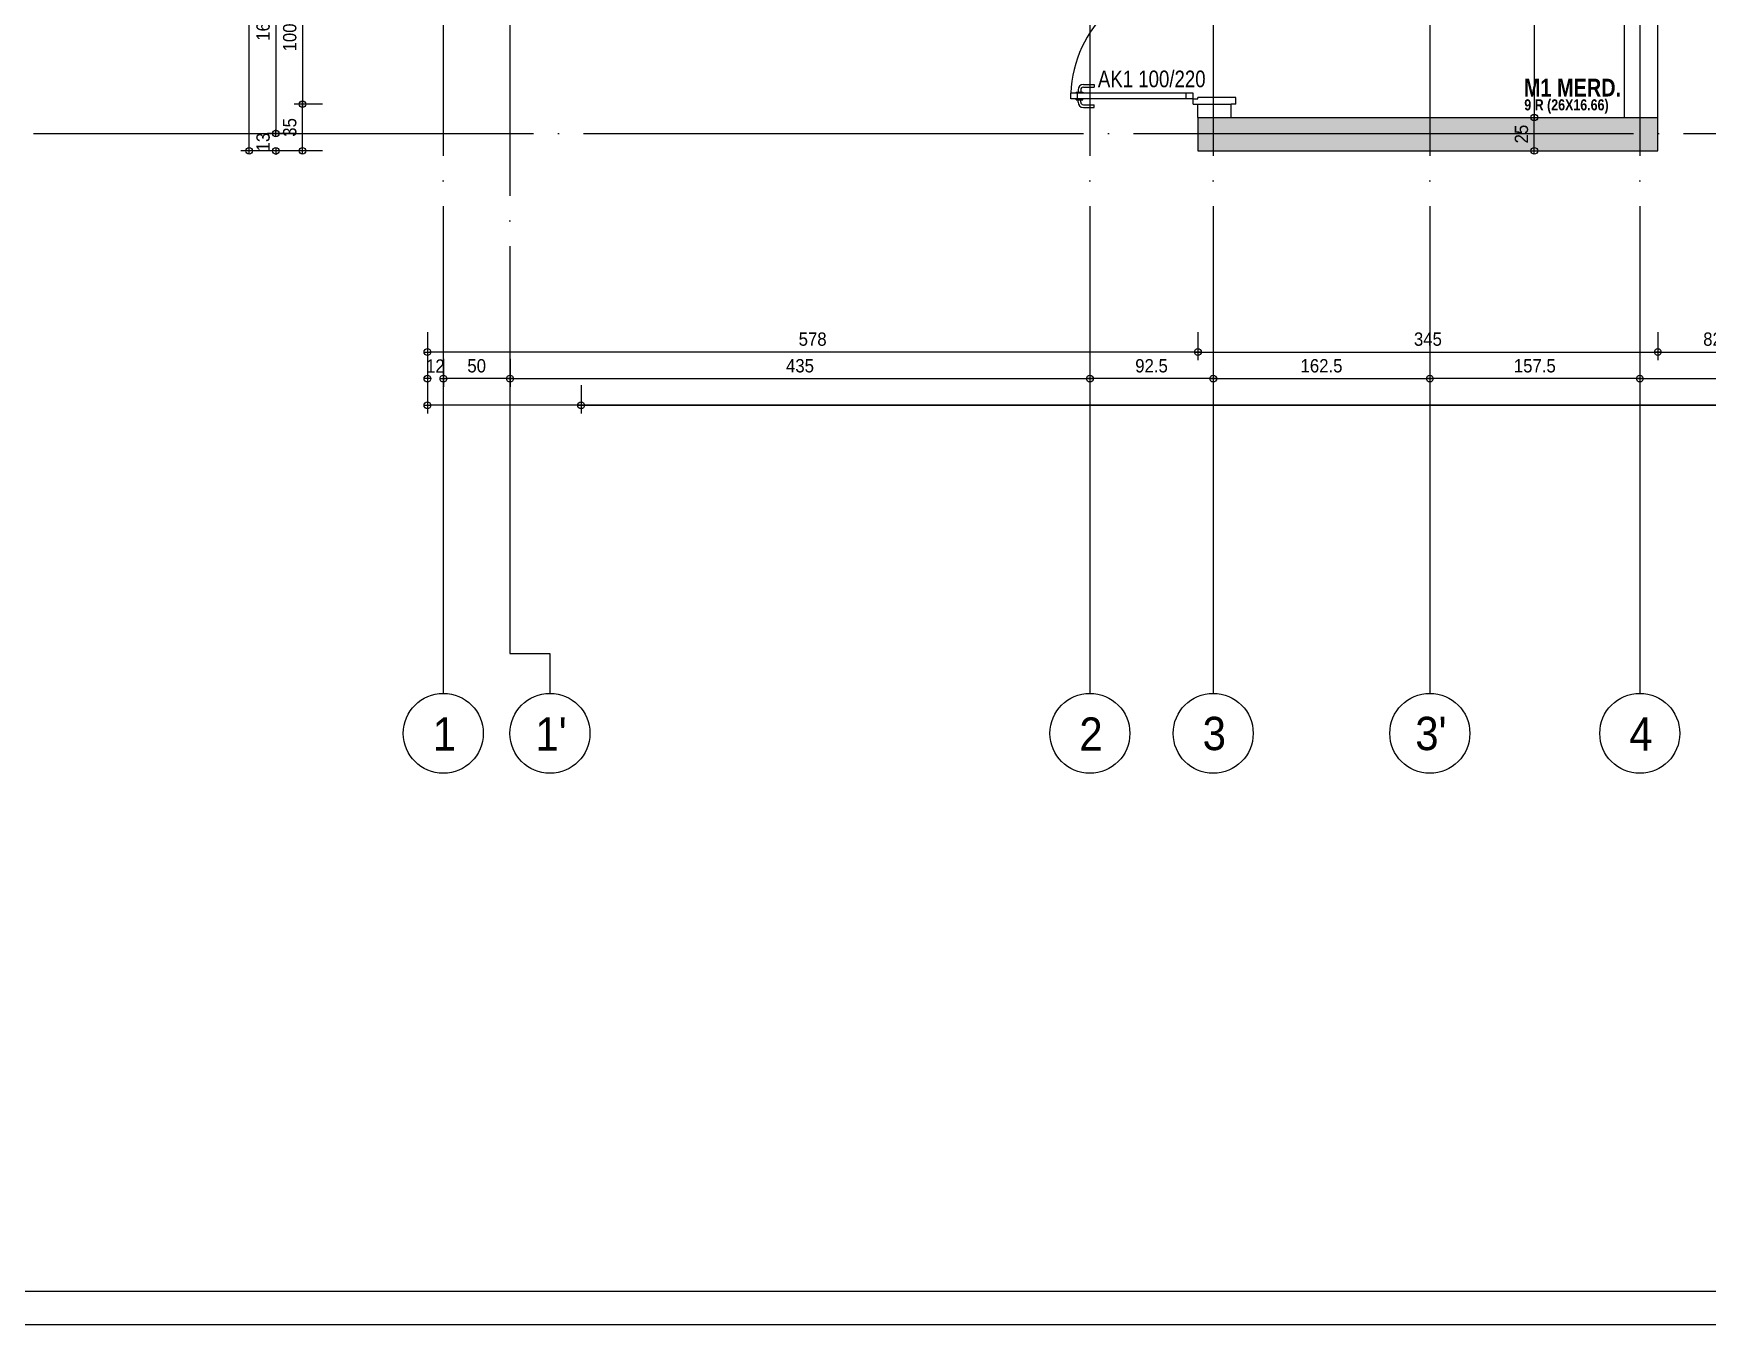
# Model space of a CAD drawing. Extents: x 460786 to 545292, y 30998 to 41694.
# Drawn here: x 465625 to 466880, y 37194 to 38162 of the extents above; entities that cross this region are included whole.
import ezdxf
from ezdxf.enums import TextEntityAlignment as Align

# ---------------------------------------------------------------- set-up
doc = ezdxf.new("R2010")
doc.units = 0
doc.header["$LTSCALE"] = 50
doc.header["$MEASUREMENT"] = 0
doc.header["$PDMODE"] = 35
doc.linetypes.add('DASHDOT', pattern=[5.5, 5, -0.25, 0, -0.25])
doc.layers.get('0').update_dxf_attribs({"linetype": 'CONTINUOUS'})
doc.layers.get('Defpoints').update_dxf_attribs({"linetype": 'CONTINUOUS'})
for name, color, linetype in [('A-Aks Balonu', 2, 'CONTINUOUS'), ('A-Aks Dikey', 12, 'DASHDOT'), ('A-Aks Yatay', 12, 'DASHDOT'), ('A-Betonarme', 6, 'CONTINUOUS'), ('A-Duvar', 7, 'CONTINUOUS'), ('A-Kapı', 2, 'CONTINUOUS'), ('A-Lejant', 23, 'CONTINUOUS'), ('A-Olcu DIS Dikey', 8, 'CONTINUOUS'), ('A-Olcu DIS Yatay', 8, 'CONTINUOUS'), ('A-Olcu Ic Dikey', 8, 'CONTINUOUS'), ('A-Poz-Kapı', 4, 'CONTINUOUS'), ('A-Tarama 1', 9, 'CONTINUOUS'), ('A-Yazı Merdiven', 4, 'CONTINUOUS')]:
    doc.layers.add(name, color=color, linetype=linetype)
doc.styles.add('arial black', font='ariblk.ttf', dxfattribs={"width": 0.9, "height": 20})
doc.styles.get("Standard").update_dxf_attribs({"font": 'arial.ttf', "width": 0.9})
doc.dimstyles.new('EXIT', dxfattribs={"dimscale": 50, "dimtxt": 0.23, "dimasz": 0.03, "dimexe": 0.125, "dimexo": 0.5, "dimgap": 0.09, "dimtad": 1, "dimzin": 1, "dimdsep": 46, "dimtxsty": 'Standard', "dimblk": 'TICK', "dimcen": 0.2, "dimadec": 0, "dimazin": 0, "dimtfac": 1, "dimtix": 1, "dimtofl": 0, "dimtmove": 2, "dimatfit": 3, "dimldrblk": 'TICK', "dimfxl": 1, "dimtolj": 1, "dimtzin": 1, "dimarcsym": 0})

# ---------------------------------------------------------------- blocks, each defined once
blk = doc.blocks.new('aks')
blk.add_circle((-0.8, 38.6), 60)
at = {"width": 0.9}
blk.add_attdef('AKSNO', text='', height=50, dxfattribs=at).set_placement((-0.8, 38.6), align=Align.MIDDLE_CENTER)
blk = doc.blocks.new('kapı L 100p 25')
at = {"ltscale": 20}
for p, q in [((1.5, 89.9), (3.2, 89.9)), ((1.5, 87.9), (3.2, 87.9)), ((3.2, 91.4), (4, 91.4)), ((3.2, 91.4), (3.2, 86.4)), ((4, 95.4), (8.2, 95.4)), ((4, 3.5), (4, 95.4)), ((4, 90.2), (8.2, 90.2)), ((8.2, 3.5), (8.2, 95.4)), ((9, 91.4), (8.2, 91.4)), ((9, 91.4), (9, 86.4)), ((10.7, 89.9), (9, 89.9)), ((10.7, 87.9), (9, 87.9)), ((-2.5, 85.9), (-2.5, 77.9)), ((-2.5, 77.9), (-0.5, 77.9)), ((-0.5, 85.9), (-0.5, 77.9)), ((3.2, 86.4), (4, 86.4)), ((3.2, 86.4), (4, 86.4)), ((9, 86.4), (8.2, 86.4)), ((12.7, 85.9), (12.7, 77.9)), ((14.7, 77.9), (12.7, 77.9)), ((14.7, 85.9), (14.7, 77.9)), ((0, 3.5), (4, 3.5)), ((0, 3.5), (0, 0)), ((4, 8.7), (8.2, 8.7)), ((4, 3.5), (8.2, 3.5)), ((4, 3.5), (4, 0)), ((100, 3.5), (96, 3.5)), ((96, 3.5), (96, 0)), ((100, 3.5), (100, 0)), ((4, 0), (5, 0)), ((5, -28.5), (5, 0)), ((95, -28.5), (95, 0)), ((96, 0), (95, 0)), ((0, -28.5), (0, -25)), ((100, -28.5), (100, -25)), ((0, -28.5), (5, -28.5)), ((100, -28.5), (95, -28.5))]:
    blk.add_line(p, q, dxfattribs=at)
for centre, radius, start, end in [((1.5, 85.9), 4, 90, 180), ((1.5, 85.9), 2, 90, 180), ((10.7, 85.9), 4, 0, 90), ((10.7, 85.9), 2, 0, 90)]:
    blk.add_arc(centre, radius, start, end, dxfattribs=at)
blk.add_arc((4, 3.5), 92, 0, 87.3834)
at = {"layer": 'A-Poz-Kapı', "width": 0.8}
blk.add_attdef('POZNO', (30.2, -13.5), '', height=12.5, rotation=90, dxfattribs=at)
blk = doc.blocks.new('TICK', base_point=(53.7, 38.06))
blk.add_line((55.37, 38.06), (52.04, 38.06))
blk.add_circle((53.7, 38.06), 1.67)
blk = doc.blocks.new('*D92')
at = {"layer": 'A-Olcu DIS Dikey', "color": 0, "lineweight": -2, "transparency": 16777216}
for p, q in [((465821.6, 38087.5), (465800.4, 38087.5)), ((465806.6, 38089), (465806.6, 38090.5)), ((465821.6, 38074.5), (465800.4, 38074.5)), ((465806.6, 38073), (465806.6, 38071.5))]:
    blk.add_line(p, q, dxfattribs=at)
at = {"layer": 'Defpoints', "color": 0, "transparency": 16777216}
for p in [(465806.6, 38087.5), (465846.6, 38087.5), (465846.6, 38074.5)]:
    blk.add_point(p, dxfattribs=at)
at = {"layer": 'A-Olcu DIS Dikey', "color": 0, "lineweight": -2, "transparency": 16777216, "xscale": 1.5, "yscale": 1.5, "zscale": 1.5}
for p, rotation in [((465806.6, 38087.5), 270), ((465806.6, 38074.5), 90)]:
    blk.add_blockref('TICK', p, dxfattribs=dict(at, rotation=rotation))
at = {"layer": 'A-Olcu DIS Dikey', "color": 0, "transparency": 16777216, "insert": (465797, 38081), "char_height": 10, "attachment_point": 5, "rotation": 90}
blk.add_mtext('\\A1;13', dxfattribs=at)
blk = doc.blocks.new('*D93')
at = {"layer": 'A-Olcu DIS Dikey', "color": 0, "lineweight": -2, "transparency": 16777216}
for p, q in [((465821.6, 38247.5), (465800.4, 38247.5)), ((465806.6, 38246), (465806.6, 38089)), ((465821.6, 38087.5), (465800.4, 38087.5))]:
    blk.add_line(p, q, dxfattribs=at)
at = {"layer": 'Defpoints', "color": 0, "transparency": 16777216}
for p in [(465846.6, 38247.5), (465806.6, 38087.5), (465846.6, 38087.5)]:
    blk.add_point(p, dxfattribs=at)
at = {"layer": 'A-Olcu DIS Dikey', "color": 0, "lineweight": -2, "transparency": 16777216, "xscale": 1.5, "yscale": 1.5, "zscale": 1.5}
for p, rotation in [((465806.6, 38247.5), 90), ((465806.6, 38087.5), 270)]:
    blk.add_blockref('TICK', p, dxfattribs=dict(at, rotation=rotation))
at = {"layer": 'A-Olcu DIS Dikey', "color": 0, "transparency": 16777216, "insert": (465797, 38167.5), "char_height": 10, "attachment_point": 5, "rotation": 90}
blk.add_mtext('\\A1;160', dxfattribs=at)
blk = doc.blocks.new('*D85')
at = {"layer": 'A-Olcu DIS Dikey', "color": 0, "lineweight": -2, "transparency": 16777216}
for p, q in [((465801.6, 40831.5), (465780.4, 40831.5)), ((465786.6, 38076), (465786.6, 40830)), ((465801.6, 38074.5), (465780.4, 38074.5))]:
    blk.add_line(p, q, dxfattribs=at)
at = {"layer": 'Defpoints', "color": 0, "transparency": 16777216}
for p in [(465786.6, 40831.5), (465826.6, 40831.5), (465826.6, 38074.5)]:
    blk.add_point(p, dxfattribs=at)
at = {"layer": 'A-Olcu DIS Dikey', "color": 0, "lineweight": -2, "transparency": 16777216, "xscale": 1.5, "yscale": 1.5, "zscale": 1.5}
for p, rotation in [((465786.6, 40831.5), 90), ((465786.6, 38074.5), 270)]:
    blk.add_blockref('TICK', p, dxfattribs=dict(at, rotation=rotation))
at = {"layer": 'A-Olcu DIS Dikey', "color": 0, "transparency": 16777216, "insert": (465777, 39453), "char_height": 10, "attachment_point": 5, "rotation": 90}
blk.add_mtext('\\A1;2757', dxfattribs=at)
blk = doc.blocks.new('*D117')
at = {"layer": 'A-Olcu DIS Dikey', "color": 0, "lineweight": -2, "transparency": 16777216}
for p, q in [((465841.6, 38209.5), (465820.4, 38209.5)), ((465826.6, 38208), (465826.6, 38111)), ((465841.6, 38109.5), (465820.4, 38109.5))]:
    blk.add_line(p, q, dxfattribs=at)
at = {"layer": 'Defpoints', "color": 0, "transparency": 16777216}
for p in [(465866.6, 38209.5), (465826.6, 38109.5), (465866.6, 38109.5)]:
    blk.add_point(p, dxfattribs=at)
at = {"layer": 'A-Olcu DIS Dikey', "color": 0, "lineweight": -2, "transparency": 16777216, "xscale": 1.5, "yscale": 1.5, "zscale": 1.5}
for p, rotation in [((465826.6, 38209.5), 90), ((465826.6, 38109.5), 270)]:
    blk.add_blockref('TICK', p, dxfattribs=dict(at, rotation=rotation))
at = {"layer": 'A-Olcu DIS Dikey', "color": 0, "transparency": 16777216, "insert": (465817, 38159.5), "char_height": 10, "attachment_point": 5, "rotation": 90}
blk.add_mtext('\\A1;100', dxfattribs=at)
blk = doc.blocks.new('*D118')
at = {"layer": 'A-Olcu DIS Dikey', "color": 0, "lineweight": -2, "transparency": 16777216}
for p, q in [((465841.6, 38109.5), (465820.4, 38109.5)), ((465826.6, 38076), (465826.6, 38108)), ((465841.6, 38074.5), (465820.4, 38074.5))]:
    blk.add_line(p, q, dxfattribs=at)
at = {"layer": 'Defpoints', "color": 0, "transparency": 16777216}
for p in [(465826.6, 38109.5), (465866.6, 38109.5), (465866.6, 38074.5)]:
    blk.add_point(p, dxfattribs=at)
at = {"layer": 'A-Olcu DIS Dikey', "color": 0, "lineweight": -2, "transparency": 16777216, "xscale": 1.5, "yscale": 1.5, "zscale": 1.5}
for p, rotation in [((465826.6, 38109.5), 90), ((465826.6, 38074.5), 270)]:
    blk.add_blockref('TICK', p, dxfattribs=dict(at, rotation=rotation))
at = {"layer": 'A-Olcu DIS Dikey', "color": 0, "transparency": 16777216, "insert": (465817, 38092), "char_height": 10, "attachment_point": 5, "rotation": 90}
blk.add_mtext('\\A1;35', dxfattribs=at)
blk = doc.blocks.new('*D150')
at = {"layer": 'A-Olcu DIS Yatay', "color": 0, "lineweight": -2, "transparency": 16777216}
for p, q in [((465932.2, 37918.5), (465932.2, 37897.3)), ((465982.2, 37918.5), (465982.2, 37897.3)), ((465980.7, 37903.5), (465933.7, 37903.5))]:
    blk.add_line(p, q, dxfattribs=at)
at = {"layer": 'Defpoints', "color": 0, "transparency": 16777216}
for p in [(465932.2, 37943.5), (465982.2, 37943.5), (465932.2, 37903.5)]:
    blk.add_point(p, dxfattribs=at)
at = {"layer": 'A-Olcu DIS Yatay', "color": 0, "lineweight": -2, "transparency": 16777216, "xscale": 1.5, "yscale": 1.5, "zscale": 1.5}
for p, rotation in [((465932.2, 37903.5), 179.9999999999833), ((465982.2, 37903.5), 359.9999999999833)]:
    blk.add_blockref('TICK', p, dxfattribs=dict(at, rotation=rotation))
at = {"layer": 'A-Olcu DIS Yatay', "color": 0, "transparency": 16777216, "insert": (465957.2, 37913.1), "char_height": 10, "attachment_point": 5}
blk.add_mtext('\\A1;50', dxfattribs=at)
blk = doc.blocks.new('*D151')
at = {"layer": 'A-Olcu DIS Yatay', "color": 0, "lineweight": -2, "transparency": 16777216}
for p, q in [((465982.2, 37918.5), (465982.2, 37897.3)), ((466417.2, 37918.5), (466417.2, 37897.3)), ((465983.7, 37903.5), (466415.7, 37903.5))]:
    blk.add_line(p, q, dxfattribs=at)
at = {"layer": 'Defpoints', "color": 0, "transparency": 16777216}
for p in [(465982.2, 37943.5), (466417.2, 37943.5), (466417.2, 37903.5)]:
    blk.add_point(p, dxfattribs=at)
at = {"layer": 'A-Olcu DIS Yatay', "color": 0, "lineweight": -2, "transparency": 16777216, "xscale": 1.5, "yscale": 1.5, "zscale": 1.5, "rotation": 180}
blk.add_blockref('TICK', (465982.2, 37903.5), dxfattribs=at)
at = {"layer": 'A-Olcu DIS Yatay', "color": 0, "lineweight": -2, "transparency": 16777216, "xscale": 1.5, "yscale": 1.5, "zscale": 1.5}
blk.add_blockref('TICK', (466417.2, 37903.5), dxfattribs=at)
at = {"layer": 'A-Olcu DIS Yatay', "color": 0, "transparency": 16777216, "insert": (466199.7, 37913.1), "char_height": 10, "attachment_point": 5}
blk.add_mtext('\\A1;435', dxfattribs=at)
blk = doc.blocks.new('*D152')
at = {"layer": 'A-Olcu DIS Yatay', "color": 0, "lineweight": -2, "transparency": 16777216}
for p, q in [((466417.2, 37918.5), (466417.2, 37897.3)), ((466509.7, 37918.5), (466509.7, 37897.3)), ((466508.2, 37903.5), (466418.7, 37903.5))]:
    blk.add_line(p, q, dxfattribs=at)
at = {"layer": 'Defpoints', "color": 0, "transparency": 16777216}
for p in [(466417.2, 37943.5), (466509.7, 37943.5), (466417.2, 37903.5)]:
    blk.add_point(p, dxfattribs=at)
at = {"layer": 'A-Olcu DIS Yatay', "color": 0, "lineweight": -2, "transparency": 16777216, "xscale": 1.5, "yscale": 1.5, "zscale": 1.5, "rotation": 180}
blk.add_blockref('TICK', (466417.2, 37903.5), dxfattribs=at)
at = {"layer": 'A-Olcu DIS Yatay', "color": 0, "lineweight": -2, "transparency": 16777216, "xscale": 1.5, "yscale": 1.5, "zscale": 1.5}
blk.add_blockref('TICK', (466509.7, 37903.5), dxfattribs=at)
at = {"layer": 'A-Olcu DIS Yatay', "color": 0, "transparency": 16777216, "insert": (466463.4, 37913.1), "char_height": 10, "attachment_point": 5}
blk.add_mtext('\\A1;92.5', dxfattribs=at)
blk = doc.blocks.new('*D153')
at = {"layer": 'A-Olcu DIS Yatay', "color": 0, "lineweight": -2, "transparency": 16777216}
for p, q in [((466509.7, 37918.5), (466509.7, 37897.3)), ((466672.2, 37918.5), (466672.2, 37897.3)), ((466511.2, 37903.5), (466670.7, 37903.5))]:
    blk.add_line(p, q, dxfattribs=at)
at = {"layer": 'Defpoints', "color": 0, "transparency": 16777216}
for p in [(466509.7, 37943.5), (466672.2, 37943.5), (466672.2, 37903.5)]:
    blk.add_point(p, dxfattribs=at)
at = {"layer": 'A-Olcu DIS Yatay', "color": 0, "lineweight": -2, "transparency": 16777216, "xscale": 1.5, "yscale": 1.5, "zscale": 1.5, "rotation": 180}
blk.add_blockref('TICK', (466509.7, 37903.5), dxfattribs=at)
at = {"layer": 'A-Olcu DIS Yatay', "color": 0, "lineweight": -2, "transparency": 16777216, "xscale": 1.5, "yscale": 1.5, "zscale": 1.5}
blk.add_blockref('TICK', (466672.2, 37903.5), dxfattribs=at)
at = {"layer": 'A-Olcu DIS Yatay', "color": 0, "transparency": 16777216, "insert": (466590.9, 37913.1), "char_height": 10, "attachment_point": 5}
blk.add_mtext('\\A1;162.5', dxfattribs=at)
blk = doc.blocks.new('*D154')
at = {"layer": 'A-Olcu DIS Yatay', "color": 0, "lineweight": -2, "transparency": 16777216}
for p, q in [((466672.2, 37918.5), (466672.2, 37897.3)), ((466829.7, 37918.5), (466829.7, 37897.3)), ((466828.2, 37903.5), (466673.7, 37903.5))]:
    blk.add_line(p, q, dxfattribs=at)
at = {"layer": 'Defpoints', "color": 0, "transparency": 16777216}
for p in [(466672.2, 37943.5), (466829.7, 37943.5), (466672.2, 37903.5)]:
    blk.add_point(p, dxfattribs=at)
at = {"layer": 'A-Olcu DIS Yatay', "color": 0, "lineweight": -2, "transparency": 16777216, "xscale": 1.5, "yscale": 1.5, "zscale": 1.5, "rotation": 180}
blk.add_blockref('TICK', (466672.2, 37903.5), dxfattribs=at)
at = {"layer": 'A-Olcu DIS Yatay', "color": 0, "lineweight": -2, "transparency": 16777216, "xscale": 1.5, "yscale": 1.5, "zscale": 1.5}
blk.add_blockref('TICK', (466829.7, 37903.5), dxfattribs=at)
at = {"layer": 'A-Olcu DIS Yatay', "color": 0, "transparency": 16777216, "insert": (466750.9, 37913.1), "char_height": 10, "attachment_point": 5}
blk.add_mtext('\\A1;157.5', dxfattribs=at)
blk = doc.blocks.new('*D155')
at = {"layer": 'A-Olcu DIS Yatay', "color": 0, "lineweight": -2, "transparency": 16777216}
for p, q in [((466829.7, 37918.5), (466829.7, 37897.3)), ((467149.7, 37918.5), (467149.7, 37897.3)), ((466831.2, 37903.5), (467148.2, 37903.5))]:
    blk.add_line(p, q, dxfattribs=at)
at = {"layer": 'Defpoints', "color": 0, "transparency": 16777216}
for p in [(466829.7, 37943.5), (467149.7, 37943.5), (467149.7, 37903.5)]:
    blk.add_point(p, dxfattribs=at)
at = {"layer": 'A-Olcu DIS Yatay', "color": 0, "lineweight": -2, "transparency": 16777216, "xscale": 1.5, "yscale": 1.5, "zscale": 1.5, "rotation": 180}
blk.add_blockref('TICK', (466829.7, 37903.5), dxfattribs=at)
at = {"layer": 'A-Olcu DIS Yatay', "color": 0, "lineweight": -2, "transparency": 16777216, "xscale": 1.5, "yscale": 1.5, "zscale": 1.5}
blk.add_blockref('TICK', (467149.7, 37903.5), dxfattribs=at)
at = {"layer": 'A-Olcu DIS Yatay', "color": 0, "transparency": 16777216, "insert": (466989.7, 37913.1), "char_height": 10, "attachment_point": 5}
blk.add_mtext('\\A1;320', dxfattribs=at)
blk = doc.blocks.new('*D160')
at = {"layer": 'A-Olcu DIS Yatay', "color": 0, "lineweight": -2, "transparency": 16777216}
for p, q in [((465920.2, 37938.5), (465920.2, 37917.3)), ((466498.2, 37938.5), (466498.2, 37917.3)), ((466496.7, 37923.5), (465921.7, 37923.5))]:
    blk.add_line(p, q, dxfattribs=at)
at = {"layer": 'Defpoints', "color": 0, "transparency": 16777216}
for p in [(465920.2, 37963.5), (466498.2, 37963.5), (465920.2, 37923.5)]:
    blk.add_point(p, dxfattribs=at)
at = {"layer": 'A-Olcu DIS Yatay', "color": 0, "lineweight": -2, "transparency": 16777216, "xscale": 1.5, "yscale": 1.5, "zscale": 1.5, "rotation": 180.0000000000007}
blk.add_blockref('TICK', (465920.2, 37923.5), dxfattribs=at)
at = {"layer": 'A-Olcu DIS Yatay', "color": 0, "lineweight": -2, "transparency": 16777216, "xscale": 1.5, "yscale": 1.5, "zscale": 1.5}
blk.add_blockref('TICK', (466498.2, 37923.5), dxfattribs=at)
at = {"layer": 'A-Olcu DIS Yatay', "color": 0, "transparency": 16777216, "insert": (466209.2, 37933.1), "char_height": 10, "attachment_point": 5}
blk.add_mtext('\\A1;578', dxfattribs=at)
blk = doc.blocks.new('*D161')
at = {"layer": 'A-Olcu DIS Yatay', "color": 0, "lineweight": -2, "transparency": 16777216}
for p, q in [((466843.2, 37938.5), (466843.2, 37917.3)), ((466925.2, 37938.5), (466925.2, 37917.3)), ((466844.7, 37923.5), (466923.7, 37923.5))]:
    blk.add_line(p, q, dxfattribs=at)
at = {"layer": 'Defpoints', "color": 0, "transparency": 16777216}
for p in [(466843.2, 37963.5), (466925.2, 37963.5), (466925.2, 37923.5)]:
    blk.add_point(p, dxfattribs=at)
at = {"layer": 'A-Olcu DIS Yatay', "color": 0, "lineweight": -2, "transparency": 16777216, "xscale": 1.5, "yscale": 1.5, "zscale": 1.5, "rotation": 180}
blk.add_blockref('TICK', (466843.2, 37923.5), dxfattribs=at)
at = {"layer": 'A-Olcu DIS Yatay', "color": 0, "lineweight": -2, "transparency": 16777216, "xscale": 1.5, "yscale": 1.5, "zscale": 1.5}
blk.add_blockref('TICK', (466925.2, 37923.5), dxfattribs=at)
at = {"layer": 'A-Olcu DIS Yatay', "color": 0, "transparency": 16777216, "insert": (466884.2, 37933.1), "char_height": 10, "attachment_point": 5}
blk.add_mtext('\\A1;82', dxfattribs=at)
blk = doc.blocks.new('*D162')
at = {"layer": 'A-Olcu DIS Yatay', "color": 0, "lineweight": -2, "transparency": 16777216}
for p, q in [((465920.2, 37898.5), (465920.2, 37877.3)), ((468123.2, 37898.5), (468123.2, 37877.3)), ((468121.7, 37883.5), (465921.7, 37883.5))]:
    blk.add_line(p, q, dxfattribs=at)
at = {"layer": 'Defpoints', "color": 0, "transparency": 16777216}
for p in [(465920.2, 37923.5), (468123.2, 37923.5), (465920.2, 37883.5)]:
    blk.add_point(p, dxfattribs=at)
at = {"layer": 'A-Olcu DIS Yatay', "color": 0, "lineweight": -2, "transparency": 16777216, "xscale": 1.5, "yscale": 1.5, "zscale": 1.5}
for p, rotation in [((465920.2, 37883.5), 179.9999999999987), ((468123.2, 37883.5), 359.9999999999987)]:
    blk.add_blockref('TICK', p, dxfattribs=dict(at, rotation=rotation))
at = {"layer": 'A-Olcu DIS Yatay', "color": 0, "transparency": 16777216, "insert": (467021.7, 37893.1), "char_height": 10, "attachment_point": 5}
blk.add_mtext('\\A1;{\\fArial TUR|b0|i0|c162|p34;2202}', dxfattribs=at)
blk = doc.blocks.new('*D163')
at = {"layer": 'A-Olcu DIS Yatay', "color": 0, "lineweight": -2, "transparency": 16777216}
for p, q in [((465920.2, 37918.5), (465920.2, 37897.3)), ((465932.2, 37918.5), (465932.2, 37897.3)), ((465918.7, 37903.5), (465917.2, 37903.5)), ((465933.7, 37903.5), (465935.2, 37903.5))]:
    blk.add_line(p, q, dxfattribs=at)
at = {"layer": 'Defpoints', "color": 0, "transparency": 16777216}
for p in [(465920.2, 37943.5), (465932.2, 37943.5), (465932.2, 37903.5)]:
    blk.add_point(p, dxfattribs=at)
at = {"layer": 'A-Olcu DIS Yatay', "color": 0, "lineweight": -2, "transparency": 16777216, "xscale": 1.5, "yscale": 1.5, "zscale": 1.5}
blk.add_blockref('TICK', (465920.2, 37903.5), dxfattribs=at)
at = {"layer": 'A-Olcu DIS Yatay', "color": 0, "lineweight": -2, "transparency": 16777216, "xscale": 1.5, "yscale": 1.5, "zscale": 1.5, "rotation": 180}
blk.add_blockref('TICK', (465932.2, 37903.5), dxfattribs=at)
at = {"layer": 'A-Olcu DIS Yatay', "color": 0, "transparency": 16777216, "insert": (465926.2, 37913), "char_height": 10, "attachment_point": 5}
blk.add_mtext('\\A1;12', dxfattribs=at)
blk = doc.blocks.new('*D149')
at = {"layer": 'A-Olcu DIS Yatay', "color": 0, "lineweight": -2, "transparency": 16777216}
for p, q in [((466498.2, 37938.5), (466498.2, 37917.3)), ((466843.2, 37938.5), (466843.2, 37917.3)), ((466499.7, 37923.5), (466841.7, 37923.5))]:
    blk.add_line(p, q, dxfattribs=at)
at = {"layer": 'Defpoints', "color": 0, "transparency": 16777216}
for p in [(466498.2, 37963.5), (466843.2, 37963.5), (466843.2, 37923.5)]:
    blk.add_point(p, dxfattribs=at)
at = {"layer": 'A-Olcu DIS Yatay', "color": 0, "lineweight": -2, "transparency": 16777216, "xscale": 1.5, "yscale": 1.5, "zscale": 1.5, "rotation": 180}
blk.add_blockref('TICK', (466498.2, 37923.5), dxfattribs=at)
at = {"layer": 'A-Olcu DIS Yatay', "color": 0, "lineweight": -2, "transparency": 16777216, "xscale": 1.5, "yscale": 1.5, "zscale": 1.5}
blk.add_blockref('TICK', (466843.2, 37923.5), dxfattribs=at)
at = {"layer": 'A-Olcu DIS Yatay', "color": 0, "transparency": 16777216, "insert": (466670.7, 37933.1), "char_height": 10, "attachment_point": 5}
blk.add_mtext('\\A1;345', dxfattribs=at)
blk = doc.blocks.new('*D211')
at = {"layer": 'A-Olcu DIS Yatay', "color": 0, "lineweight": -2, "transparency": 16777216}
for p, q in [((466035.5, 37898.5), (466035.5, 37877.3)), ((468238.5, 37898.5), (468238.5, 37877.3)), ((466037, 37883.5), (468237, 37883.5))]:
    blk.add_line(p, q, dxfattribs=at)
at = {"layer": 'Defpoints', "color": 0, "transparency": 16777216}
for p in [(466035.5, 37923.5), (468238.5, 37923.5), (468238.5, 37883.5)]:
    blk.add_point(p, dxfattribs=at)
at = {"layer": 'A-Olcu DIS Yatay', "color": 0, "lineweight": -2, "transparency": 16777216, "xscale": 1.5, "yscale": 1.5, "zscale": 1.5, "rotation": 180}
blk.add_blockref('TICK', (466035.5, 37883.5), dxfattribs=at)
at = {"layer": 'A-Olcu DIS Yatay', "color": 0, "lineweight": -2, "transparency": 16777216, "xscale": 1.5, "yscale": 1.5, "zscale": 1.5}
blk.add_blockref('TICK', (468238.5, 37883.5), dxfattribs=at)
at = {"layer": 'A-Olcu DIS Yatay', "color": 0, "transparency": 16777216, "insert": (467137, 37893.1), "char_height": 10, "attachment_point": 5}
blk.add_mtext('\\A1;{\\fArial TUR|b0|i0|c162|p34;2202}', dxfattribs=at)
blk = doc.blocks.new('*D687')
at = {"layer": 'A-Olcu Ic Dikey', "color": 0, "lineweight": -2, "transparency": 16777216}
for p, q in [((466735.5, 38554.5), (466756.8, 38554.5)), ((466750.5, 38553), (466750.5, 38101)), ((466735.5, 38099.5), (466756.8, 38099.5))]:
    blk.add_line(p, q, dxfattribs=at)
at = {"layer": 'Defpoints', "color": 0, "transparency": 16777216}
for p in [(466710.5, 38554.5), (466710.5, 38099.5), (466750.5, 38099.5)]:
    blk.add_point(p, dxfattribs=at)
at = {"layer": 'A-Olcu Ic Dikey', "color": 0, "lineweight": -2, "transparency": 16777216, "xscale": 1.5, "yscale": 1.5, "zscale": 1.5}
for p, rotation in [((466750.5, 38554.5), 90), ((466750.5, 38099.5), 270)]:
    blk.add_blockref('TICK', p, dxfattribs=dict(at, rotation=rotation))
at = {"layer": 'A-Olcu Ic Dikey', "color": 0, "transparency": 16777216, "insert": (466740.9, 38327), "char_height": 10, "attachment_point": 5, "rotation": 90}
blk.add_mtext('\\A1;455', dxfattribs=at)
blk = doc.blocks.new('*D688')
at = {"layer": 'A-Olcu Ic Dikey', "color": 0, "lineweight": -2, "transparency": 16777216}
for p, q in [((466735.5323, 38099.50245), (466756.7823, 38099.50245)), ((466750.5323, 38076.00245), (466750.5323, 38098.00245)), ((466735.5323, 38074.50245), (466756.7823, 38074.50245))]:
    blk.add_line(p, q, dxfattribs=at)
at = {"layer": 'Defpoints', "color": 0, "transparency": 16777216}
for p in [(466710.5323, 38099.50245), (466750.5323, 38099.50245), (466710.5323, 38074.50245)]:
    blk.add_point(p, dxfattribs=at)
at = {"layer": 'A-Olcu Ic Dikey', "color": 0, "lineweight": -2, "transparency": 16777216, "xscale": 1.5, "yscale": 1.5, "zscale": 1.5}
for p, rotation in [((466750.5323, 38099.50245), 90), ((466750.5323, 38074.50245), 270)]:
    blk.add_blockref('TICK', p, dxfattribs=dict(at, rotation=rotation))
at = {"layer": 'A-Olcu Ic Dikey', "color": 0, "transparency": 16777216, "insert": (466740.92657, 38087.00245), "char_height": 10, "attachment_point": 5, "rotation": 90}
blk.add_mtext('\\A1;25', dxfattribs=at)

msp = doc.modelspace()

# ---------------------------------------------------------------- hatches: boundary and pattern name
at = {"layer": 'A-Tarama 1'}
h = msp.add_hatch(dxfattribs=at)
h.set_pattern_fill('ANSI33', color=256, scale=30, angle=180, style=0)
h.set_pattern_definition([(225, (696.577, 0), (5.30330086, -5.30330086), []), (225, (691.274, 6e-16), (5.30330086, -5.30330086), [3.75, -1.875])])
h.paths.add_polyline_path([(465995.17, 40179.5), (465920.17, 40179.5), (465920.17, 40154.5), (465995.17, 40154.5)])
h.paths.add_polyline_path([(465945.17, 40474.5), (466070.17, 40474.5), (466070.17, 40499.5), (465920.17, 40499.5), (465920.17, 40392.5), (465945.17, 40392.5)])
h.paths.add_polyline_path([(466430.17, 40499.5), (466333.17, 40499.5), (466333.17, 40474.5), (466430.17, 40474.5)])
h.paths.add_polyline_path([(466685.17, 40499.5), (466660.17, 40499.5), (466660.17, 40371.5), (466685.17, 40371.5)])
h.paths.add_polyline_path([(466430.17, 39860), (466333.17, 39860), (466333.17, 39835), (466430.17, 39835)])
h.paths.add_polyline_path([(466070.17, 39860), (465970.17, 39860), (465970.17, 39835), (466070.17, 39835)])
h.paths.add_polyline_path([(466070.17, 39220), (465970.17, 39220), (465970.17, 39195), (466070.17, 39195)])
h.paths.add_polyline_path([(466430.17, 39220), (466333.17, 39220), (466333.17, 39195), (466430.17, 39195)])
h.paths.add_polyline_path([(465995.17, 38899.5), (465920.17, 38899.5), (465920.17, 38874.5), (465945.17, 38874.5), (465995.17, 38874.5)])
h.paths.add_polyline_path([(466070.17, 38579.5), (465945.17, 38579.5), (465945.17, 38654.5), (465920.17, 38654.5), (465920.17, 38554.5), (466070.17, 38554.5)])
h.paths.add_polyline_path([(466523.17, 38579.5), (466333.17, 38579.5), (466333.17, 38554.5), (466523.17, 38554.5)])
h.paths.add_polyline_path([(466843.17, 38099.5), (466498.17, 38099.5), (466498.17, 38074.5), (466843.17, 38074.5)])
h.paths.add_polyline_path([(466523.17, 38322.5), (466498.17, 38322.5), (466498.17, 38222.5), (466523.17, 38222.5)])
h.paths.add_polyline_path([(466925.17, 38247.5), (466843.17, 38247.5), (466843.17, 38322.5), (466818.17, 38322.5), (466818.17, 38222.5), (466925.17, 38222.5)])
h.paths.add_polyline_path([(466843.17, 38682.5), (466818.17, 38682.5), (466818.17, 38554.5), (466843.17, 38554.5)])
h.paths.add_polyline_path([(467170.17, 38114.5), (467130.17, 38114.5), (467130.17, 38074.5), (467170.17, 38074.5)])
h.paths.add_polyline_path([(467490.17, 38114.5), (467450.17, 38114.5), (467450.17, 38074.5), (467490.17, 38074.5)])
h.paths.add_polyline_path([(467482.17, 38322.5), (467457.17, 38322.5), (467457.17, 38222.5), (467482.17, 38222.5)])
h.paths.add_polyline_path([(467482.17, 38682.5), (467457.17, 38682.5), (467457.17, 38554.5), (467482.17, 38554.5)])
h.paths.add_polyline_path([(468123.17, 38682.5), (468098.17, 38682.5), (468098.17, 38554.5), (468123.17, 38554.5)])
h.paths.add_polyline_path([(468123.17, 38322.5), (468098.17, 38322.5), (468098.17, 38222.5), (468123.17, 38222.5)])
h.paths.add_polyline_path([(468123.17, 38114.5), (468090.17, 38114.5), (468090.17, 38074.5), (468123.17, 38074.5)])
h.paths.add_polyline_path([(467810.17, 38114.5), (467770.17, 38114.5), (467770.17, 38074.5), (467810.17, 38074.5)])
h.paths.add_polyline_path([(468166.17, 38746.5), (468133.17, 38746.5), (468133.17, 38706.5), (468166.17, 38706.5)])
h.paths.add_polyline_path([(468166.17, 39066.5), (468133.17, 39066.5), (468133.17, 39026.5), (468166.17, 39026.5)])
h.paths.add_polyline_path([(468123.17, 39066.5), (468098.17, 39066.5), (467933.17, 39066.5), (467933.17, 39041.5), (468083.17, 39041.5), (468083.17, 39026.5), (468123.17, 39026.5)])
h.paths.add_polyline_path([(467163.17, 39066.5), (466818.17, 39066.5), (466818.17, 39041.5), (467163.17, 39041.5)])
h.paths.add_polyline_path([(467491.17, 39081.5), (467451.17, 39081.5), (467451.17, 39041.5), (467491.17, 39041.5)])
h.paths.add_polyline_path([(467491.17, 39406.5), (467451.17, 39406.5), (467451.17, 39366.5), (467491.17, 39366.5)])
h.paths.add_polyline_path([(467178.17, 39406.5), (467138.17, 39406.5), (467138.17, 39366.5), (467178.17, 39366.5)])
h.paths.add_polyline_path([(466843.17, 39406.5), (466803.17, 39406.5), (466803.17, 39366.5), (466843.17, 39366.5)])
h.paths.add_polyline_path([(466843.17, 39686.5), (466803.17, 39686.5), (466803.17, 39646.5), (466843.17, 39646.5)])
h.paths.add_polyline_path([(466843.17, 39862.5), (466843.17, 40011.5), (466818.17, 40011.5), (466818.17, 39832.5), (466843.17, 39832.5)])
h.paths.add_polyline_path([(467163.17, 40011.5), (467138.17, 40011.5), (467138.17, 39832.5), (467163.17, 39832.5)])
h.paths.add_polyline_path([(467178.17, 39686.5), (467138.17, 39686.5), (467138.17, 39646.5), (467178.17, 39646.5)])
h.paths.add_polyline_path([(467491.17, 39686.5), (467451.17, 39686.5), (467451.17, 39646.5), (467491.17, 39646.5)])
h.paths.add_polyline_path([(467491.17, 40011.5), (467451.17, 40011.5), (467451.17, 39971.5), (467491.17, 39971.5)])
h.paths.add_polyline_path([(468123.17, 40026.5), (468083.17, 40026.5), (468083.17, 40011.5), (467933.17, 40011.5), (467933.17, 39986.5), (468123.17, 39986.5)])
h.paths.add_polyline_path([(468123.17, 39706.5), (468083.17, 39706.5), (468083.17, 39666.5), (468123.17, 39666.5)])
h.paths.add_polyline_path([(468166.17, 39706.5), (468133.17, 39706.5), (468133.17, 39666.5), (468166.17, 39666.5)])
h.paths.add_polyline_path([(468166.17, 40026.5), (468133.17, 40026.5), (468133.17, 39986.5), (468166.17, 39986.5)])
h.paths.add_polyline_path([(468123.17, 39386.5), (468083.17, 39386.5), (468083.17, 39346.5), (468123.17, 39346.5)])
h.paths.add_polyline_path([(468123.17, 40507.5), (468098.17, 40507.5), (468098.17, 40371.5), (468123.17, 40371.5)])
h.paths.add_polyline_path([(468123.17, 40831.5), (468015.17, 40831.5), (468015.17, 40806.5), (468098.17, 40806.5), (468098.17, 40727.5), (468123.17, 40727.5)])
h.paths.add_polyline_path([(468123.17, 40978.5), (468091.17, 40978.5), (468091.17, 40938.5), (468123.17, 40938.5)])
h.paths.add_polyline_path([(468165.17, 40978.5), (468133.17, 40978.5), (468133.17, 40938.5), (468165.17, 40938.5)])
h.paths.add_polyline_path([(467811.17, 40978.5), (467771.17, 40978.5), (467771.17, 40938.5), (467811.17, 40938.5)])
h.paths.add_polyline_path([(467491.17, 40978.5), (467451.17, 40978.5), (467451.17, 40938.5), (467491.17, 40938.5)])
h.paths.add_polyline_path([(467483.17, 40831.5), (467458.17, 40831.5), (467458.17, 40727.5), (467483.17, 40727.5)])
h.paths.add_polyline_path([(467483.17, 40495.5), (467458.17, 40495.5), (467458.17, 40384.5), (467458.17, 40371.5), (467483.17, 40371.5)])
h.paths.add_polyline_path([(466843.17, 40507.5), (466818.17, 40507.5), (466818.17, 40371.5), (466843.17, 40371.5)])
h.paths.add_polyline_path([(466926.17, 40831.5), (466818.17, 40831.5), (466818.17, 40727.5), (466843.17, 40727.5), (466843.17, 40806.5), (466926.17, 40806.5)])
h.paths.add_polyline_path([(466851.17, 40978.5), (466818.17, 40978.5), (466818.17, 40938.5), (466851.17, 40938.5)])
h.paths.add_polyline_path([(467171.17, 40978.5), (467131.17, 40978.5), (467131.17, 40938.5), (467171.17, 40938.5)])

# ---------------------------------------------------------------- linework, layer by layer
at = {"layer": 'A-Aks Dikey', "ltscale": 1.5}
for p, q in [((465932.17, 41333.83), (465932.17, 37667.36)), ((466417.17, 41333.83), (466417.17, 37667.36)), ((466509.67, 41333.83), (466509.67, 37667.36)), ((466672.17, 41333.83), (466672.17, 37667.36)), ((466829.67, 41333.83), (466829.67, 37667.36)), ((465982.17, 41303.83), (465982.17, 37697.36)), ((465982.17, 37697.36), (466012.17, 37697.36)), ((466012.17, 37697.36), (466012.17, 37667.36))]:
    msp.add_line(p, q, dxfattribs=at)
at = {"layer": 'A-Aks Yatay', "ltscale": 1.5}
msp.add_line((465624.75, 38087.5), (468533.89, 38087.5), dxfattribs=at)
at = {"layer": 'A-Betonarme'}
for p, q in [((466498.17, 38099.5), (466843.17, 38099.5)), ((466498.17, 38099.5), (466498.17, 38074.5)), ((466843.17, 38074.5), (466843.17, 38099.5)), ((466498.17, 38074.5), (466843.17, 38074.5))]:
    msp.add_line(p, q, dxfattribs=at)
at = {"layer": 'A-Duvar'}
for p, q in [((466818.17, 38099.5), (466818.17, 38222.5)), ((466843.17, 38099.5), (466843.17, 38222.5)), ((466498.17, 38109.5), (466523.17, 38109.5)), ((466498.17, 38099.5), (466498.17, 38109.5)), ((466523.17, 38099.5), (466523.17, 38109.5))]:
    msp.add_line(p, q, dxfattribs=at)
at = {"layer": 'A-Lejant'}
msp.add_lwpolyline([(460786.15, 41693.81), (460786.15, 37193.81), (545291.84, 37193.81), (545291.84, 41693.81), (460786.15, 41693.81)], dxfattribs=at)
msp.add_lwpolyline([(460811.15, 41668.81), (460811.15, 37218.81), (545266.84, 37218.81), (545266.84, 41668.81)], close=True, dxfattribs=at)

# ---------------------------------------------------------------- block references
at = {"layer": 'A-Aks Balonu'}
ref = msp.add_blockref('aks', (465931.75, 37656.68), dxfattribs=dict(at, xscale=0.5, yscale=0.5, zscale=0.5, rotation=180))
ref.add_attrib('AKSNO', '1', dxfattribs={"layer": '0', "height": 25, "width": 0.9}).set_placement((465932.97, 37636.83), align=Align.MIDDLE_CENTER)
ref = msp.add_blockref('aks', (466011.75, 37656.68), dxfattribs=dict(at, xscale=0.5, yscale=0.5, zscale=0.5, rotation=180))
ref.add_attrib('AKSNO', "1'", dxfattribs={"layer": '0', "height": 25, "width": 0.9}).set_placement((466012.97, 37636.83), align=Align.MIDDLE_CENTER)
ref = msp.add_blockref('aks', (466416.75, 37656.68), dxfattribs=dict(at, xscale=0.5, yscale=0.5, zscale=0.5, rotation=180))
ref.add_attrib('AKSNO', '2', dxfattribs={"layer": '0', "height": 25, "width": 0.9}).set_placement((466417.97, 37636.83), align=Align.MIDDLE_CENTER)
ref = msp.add_blockref('aks', (466509.25, 37656.68), dxfattribs=dict(at, xscale=0.5, yscale=0.5, zscale=0.5, rotation=180))
ref.add_attrib('AKSNO', '3', dxfattribs={"layer": '0', "height": 25, "width": 0.9}).set_placement((466510.47, 37637.28), align=Align.MIDDLE_CENTER)
ref = msp.add_blockref('aks', (466671.75, 37656.68), dxfattribs=dict(at, xscale=0.5, yscale=0.5, zscale=0.5, rotation=180))
ref.add_attrib('AKSNO', "3'", dxfattribs={"layer": '0', "height": 25, "width": 0.9}).set_placement((466672.97, 37637.28), align=Align.MIDDLE_CENTER)
ref = msp.add_blockref('aks', (466829.25, 37656.68), dxfattribs=dict(at, xscale=0.5, yscale=0.5, zscale=0.5, rotation=180))
ref.add_attrib('AKSNO', '4', dxfattribs={"layer": '0', "height": 25, "width": 0.9}).set_placement((466830.47, 37636.94), align=Align.MIDDLE_CENTER)
at = {"layer": 'A-Kapı'}
ref = msp.add_blockref('kapı L 100p 25', (466498.17, 38109.5), dxfattribs=dict(at, rotation=90))
ref.add_attrib('POZNO', 'AK1 100/220', (466423.16, 38122.16), dxfattribs={"layer": 'A-Poz-Kapı', "height": 12.5, "width": 0.8})

# ---------------------------------------------------------------- texts
at = {"layer": 'A-Yazı Merdiven', "style": 'arial black', "width": 0.7}
for s, height, p in [('M1 MERD.', 13.333, (466742.67, 38115.2, 68266.67)), ('9 R (26X16.66)', 8.3333, (466743.01, 38104.78, 56888.89))]:
    msp.add_text(s, height=height, dxfattribs=at).set_placement(p)

# ---------------------------------------------------------------- dimensions: what is measured, and where the dimension line sits
at = {"layer": 'A-Olcu DIS Dikey'}
for p1, p2, distance, picture, middle in [((465826.61, 38074.5), (465826.61, 40831.5), 40, '*D85', (465777, 39453)), ((465846.61, 38247.5), (465846.61, 38087.5), -40, '*D93', (465797, 38167.5)), ((465866.61, 38209.5), (465866.61, 38109.5), -40, '*D117', (465817, 38159.5)), ((465866.61, 38074.5), (465866.61, 38109.5), 40, '*D118', (465817, 38092)), ((465846.61, 38074.5), (465846.61, 38087.5), 40, '*D92', (465797, 38081))]:
    dim = msp.add_aligned_dim(p1=p1, p2=p2, distance=distance, dimstyle='EXIT', override={"dimtxt": 0.2, "dimdec": 1, "dimzin": 9, "dimtdec": 1}, dxfattribs=at)
    dim.commit()
    dim.dimension.update_dxf_attribs({"geometry": picture, "text_midpoint": middle})
at = {"layer": 'A-Olcu DIS Yatay'}
for p1, p2, distance, picture, middle in [((466498.17, 37963.51), (465920.17, 37963.51), 40, '*D160', (466209.17, 37933.12)), ((466498.17, 37963.51), (466843.17, 37963.51), -40, '*D149', (466670.67, 37933.12)), ((466843.17, 37963.51), (466925.17, 37963.51), -40, '*D161', (466884.17, 37933.12)), ((465920.17, 37943.51), (465932.17, 37943.51), -40, '*D163', (465926.17, 37913.03)), ((465982.17, 37943.51), (465932.17, 37943.51), 40, '*D150', (465957.17, 37913.12)), ((465982.17, 37943.51), (466417.17, 37943.51), -40, '*D151', (466199.67, 37913.12)), ((466509.67, 37943.51), (466417.17, 37943.51), 40, '*D152', (466463.42, 37913.12)), ((466509.67, 37943.51), (466672.17, 37943.51), -40, '*D153', (466590.92, 37913.12)), ((466829.67, 37943.51), (466672.17, 37943.51), 40, '*D154', (466750.92, 37913.12)), ((466829.67, 37943.51), (467149.67, 37943.51), -40, '*D155', (466989.67, 37913.12))]:
    dim = msp.add_aligned_dim(p1=p1, p2=p2, distance=distance, dimstyle='EXIT', override={"dimtxt": 0.2, "dimdec": 1, "dimzin": 9, "dimtdec": 1}, dxfattribs=at)
    dim.commit()
    dim.dimension.update_dxf_attribs({"geometry": picture, "text_midpoint": middle})
for p1, p2, distance, picture, middle in [((468123.17, 37923.51), (465920.17, 37923.51), 40, '*D162', (467021.67, 37893.12)), ((466035.47, 37923.51), (468238.47, 37923.51), -40, '*D211', (467136.97, 37893.12))]:
    dim = msp.add_aligned_dim(p1=p1, p2=p2, distance=distance, text='{\\fArial TUR|b0|i0|c162|p34;2202}', dimstyle='EXIT', override={"dimtxt": 0.2, "dimdec": 1, "dimzin": 9, "dimtdec": 1}, dxfattribs=at)
    dim.commit()
    dim.dimension.update_dxf_attribs({"geometry": picture, "text_midpoint": middle})
at = {"layer": 'A-Olcu Ic Dikey'}
for p1, distance, picture, middle in [((466710.53, 38554.5), 40, '*D687', (466740.95, 38327)), ((466710.53, 38074.5), -40, '*D688', (466740.93, 38087))]:
    dim = msp.add_aligned_dim(p1=p1, p2=(466710.53, 38099.5), distance=distance, dimstyle='EXIT', override={"dimtxt": 0.2, "dimdec": 1, "dimzin": 9, "dimtdec": 1}, dxfattribs=at)
    dim.commit()
    dim.dimension.update_dxf_attribs({"geometry": picture, "text_midpoint": middle})

doc.saveas('drawing.dxf')
